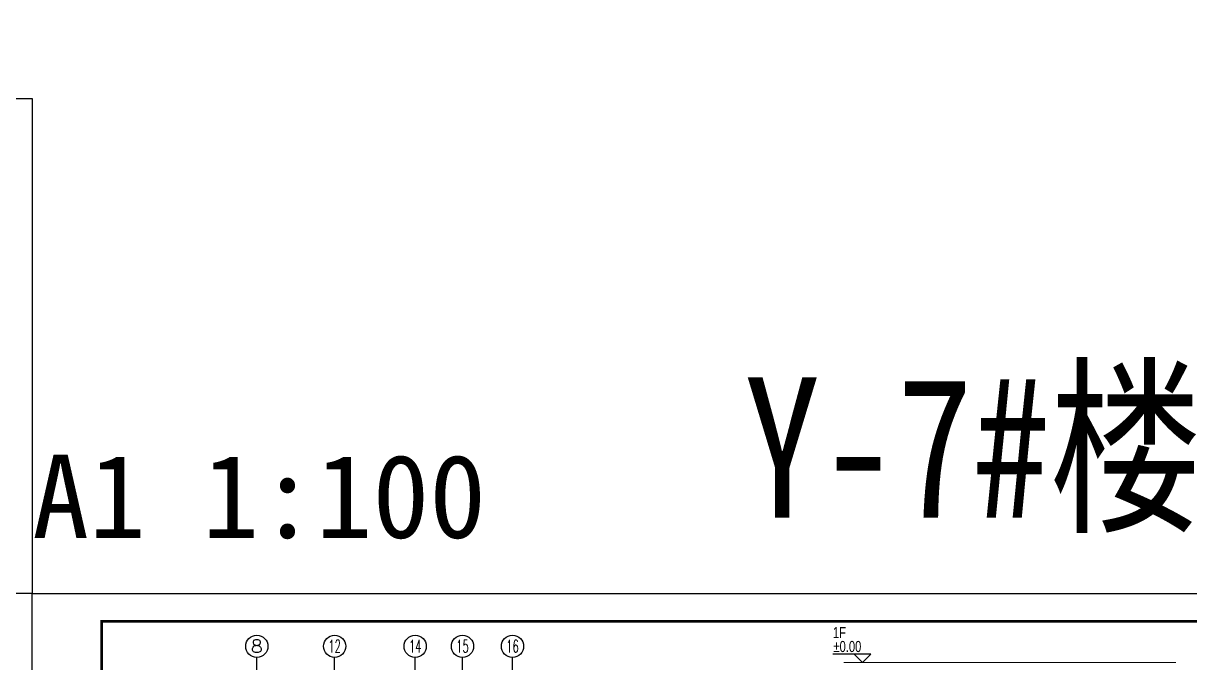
# Model space of a CAD drawing. Extents: x 27938 to 1507990, y 110129 to 923079.
# Drawn here: x 612082 to 654051, y 638878 to 661884 of the extents above; entities that cross this region are included whole.
import ezdxf
from ezdxf.enums import TextEntityAlignment as Align
from ezdxf.xclip import XClip

# ---------------------------------------------------------------- set-up
doc = ezdxf.new("R2010")
doc.units = 0
doc.header["$LTSCALE"] = 1000
doc.header["$MEASUREMENT"] = 0
doc.header["$XCLIPFRAME"] = 0
for name, color, linetype in [('AXIS', 3, 'Continuous'), ('AXIS_TEXT', 7, 'Continuous'), ('DOTE', 1, 'Continuous'), ('text', 7, 'Continuous'), ('图框', 140, 'Continuous')]:
    doc.layers.add(name, color=color, linetype=linetype)
doc.layers.add('CR-水-PTP－GG公共捕捉点', color=1, linetype='Continuous', lineweight=18)
doc.layers.add('CR-水-PTP－GG公共说明', color=7, linetype='Continuous', lineweight=25)
doc.layers.add('yichutu', color=7, linetype='Continuous', true_color=0xffffff, plot=False)
doc.styles.add('_TCH_AXIS', font='COMPLEX', dxfattribs={"bigfont": 'GBCBIG'})
doc.styles.add('_TCH_LABEL', font='simhei.ttf')
doc.styles.add('COMPLEX', font='COMPLEX')
doc.styles.add('CR-Standard', font='xcsg.shx', dxfattribs={"width": 0.7, "bigfont": 'hztxt.shx'})
doc.styles.add('黑体', font='simhei.ttf')

# ---------------------------------------------------------------- blocks, each defined once
blk = doc.blocks.new('A$C74D73064')
at = {"layer": 'DOTE', "color": 5}
for p, q in [((65780, 128076.6), (65780, 67619.3)), ((71230, 128076.6), (71230, 67619.3)), ((76680, 128076.6), (76680, 67619.3)), ((82130, 128076.6), (82130, 67619.3)), ((87580, 128076.6), (87580, 67619.3))]:
    blk.add_line(p, q, dxfattribs=at)
blk = doc.blocks.new('TK')
at = {"layer": '图框'}
blk.add_lwpolyline([(465375, 548714), (549475, 548714), (549475, 489314), (465375, 489314)], close=True, dxfattribs=at)
blk.add_lwpolyline([(465375, 548714), (549475, 548714), (549475, 489314), (465375, 489314)], close=True, dxfattribs=at)
at = {"layer": '图框', "const_width": 100}
blk.add_lwpolyline([(548475, 490314), (548475, 547714), (467875, 547714), (467875, 490314)], close=True, dxfattribs=at)
blk = doc.blocks.new('yct-841-594-84100-59399.9999999999-100-1000.0')
at = {"layer": 'yichutu', "color": 7, "true_color": 0xffffff}
blk.add_lwpolyline([(0, 0), (0, 59400), (84100, 59400), (84100, 0)], close=True, dxfattribs=at)
at = {"layer": 'yichutu', "color": 7, "true_color": 0xffffff, "style": '_TCH_LABEL'}
blk.add_text('A1 1:100', height=3000, dxfattribs=at).set_placement((0, 61400))
blk = doc.blocks.new('_AXISO')
blk.add_circle((0, 0), 0.5)
at = {"layer": 'AXIS_TEXT', "style": 'COMPLEX', "width": 1.041667}
blk.add_attdef('A', text='', height=0.56, dxfattribs=at).set_placement((-0.25, -0.28), (0.25, -0.28), align=Align.FIT)
blk = doc.blocks.new('A$C28781836')
at = {"layer": 'AXIS', "color": 0}
for p, q in [((-10219.7, 1581.2), (-10219.7, 3181.2)), ((-7419.7, 1581.2), (-7419.7, 3181.2)), ((-4519.7, 1581.2), (-4519.7, 3181.2)), ((-2819.7, 1581.2), (-2819.7, 3181.2)), ((-1019.7, 1581.2), (-1019.7, 3181.2))]:
    blk.add_line(p, q, dxfattribs=at)
ref = blk.add_blockref('_AXISO', (-10219.7, 3581.2), dxfattribs=dict(at, xscale=800, yscale=800, zscale=800))
ref.add_attrib('A', '8', dxfattribs={"layer": 'AXIS_TEXT', "color": 0, "ltscale": 0.5, "height": 452.5, "style": '_TCH_AXIS', "width": 1.5}).set_placement((-10446, 3354.9), (-9993.5, 3354.9), align=Align.FIT)
ref = blk.add_blockref('_AXISO', (-7419.7, 3581.2), dxfattribs=dict(at, xscale=800, yscale=800, zscale=800))
ref.add_attrib('A', '12', dxfattribs={"layer": 'AXIS_TEXT', "color": 0, "ltscale": 0.5, "height": 452.55, "style": '_TCH_AXIS', "width": 0.724138}).set_placement((-7646, 3354.9), (-7193.5, 3354.9), align=Align.FIT)
ref = blk.add_blockref('_AXISO', (-4519.7, 3581.2), dxfattribs=dict(at, xscale=800, yscale=800, zscale=800))
ref.add_attrib('A', '14', dxfattribs={"layer": 'AXIS_TEXT', "color": 0, "ltscale": 0.5, "height": 452.55, "style": '_TCH_AXIS', "width": 0.677419}).set_placement((-4746, 3354.9), (-4293.5, 3354.9), align=Align.FIT)
ref = blk.add_blockref('_AXISO', (-2819.7, 3581.2), dxfattribs=dict(at, xscale=800, yscale=800, zscale=800))
ref.add_attrib('A', '15', dxfattribs={"layer": 'AXIS_TEXT', "color": 0, "ltscale": 0.5, "height": 452.55, "style": '_TCH_AXIS', "width": 0.724138}).set_placement((-3046, 3354.9), (-2593.5, 3354.9), align=Align.FIT)
ref = blk.add_blockref('_AXISO', (-1019.7, 3581.2), dxfattribs=dict(at, xscale=800, yscale=800, zscale=800))
ref.add_attrib('A', '16', dxfattribs={"layer": 'AXIS_TEXT', "color": 0, "ltscale": 0.5, "height": 452.55, "style": '_TCH_AXIS', "width": 0.724138}).set_placement((-1246, 3354.9), (-793.5, 3354.9), align=Align.FIT)

msp = doc.modelspace()

# ---------------------------------------------------------------- linework, layer by layer
at = {"layer": 'CR-水-PTP－GG公共捕捉点', "color": 245}
msp.add_line((641604.1, 638889.7), (653549.6, 638889.7), dxfattribs=at)
at = {"layer": 'CR-水-PTP－GG公共说明'}
for p, q in [((642580.1, 639189.7), (641215.1, 639189.7)), ((642280.1, 638889.7), (641980.1, 639189.7)), ((642280.1, 638889.7), (642580.1, 639189.7))]:
    msp.add_line(p, q, dxfattribs=at)
at = {"layer": 'text', "color": 2}
msp.add_lwpolyline([(612403.9, 641368), (581403.9, 641368), (581403.9, 659176.4), (612403.9, 659176.4)], close=True, dxfattribs=at)

# ---------------------------------------------------------------- block references
msp.add_blockref('TK', (147028.8, 92654.3))
at = {"color": 8}
msp.add_blockref('A$C28781836', (630703.3, 635886.8), dxfattribs=at)
ref = msp.add_blockref('A$C74D73064', (561390.9, 549160.3), dxfattribs=at)
XClip(ref).set_block_clipping_path([(63315.4263309771, 50772.2529092039), (117315.4131985184, 70272.2529080271)])
at = {"layer": 'yichutu'}
msp.add_blockref('yct-841-594-84100-59399.9999999999-100-1000.0', (612403.9, 581968), dxfattribs=at)

# ---------------------------------------------------------------- texts
at = {"layer": 'CR-水-PTP－GG公共说明', "style": 'CR-Standard', "width": 0.75}
for s, p in [('1F', (641215.1, 639759.7)), ('±0.00', (641234.1, 639259.7))]:
    msp.add_text(s, height=400, dxfattribs=at).set_placement(p)
at = {"layer": 'text', "color": 8, "style": '黑体', "width": 0.8}
msp.add_text('Y-7#楼,人防', height=5047.09, dxfattribs=at).set_placement((638017.8, 644093.8))

doc.saveas('drawing.dxf')
